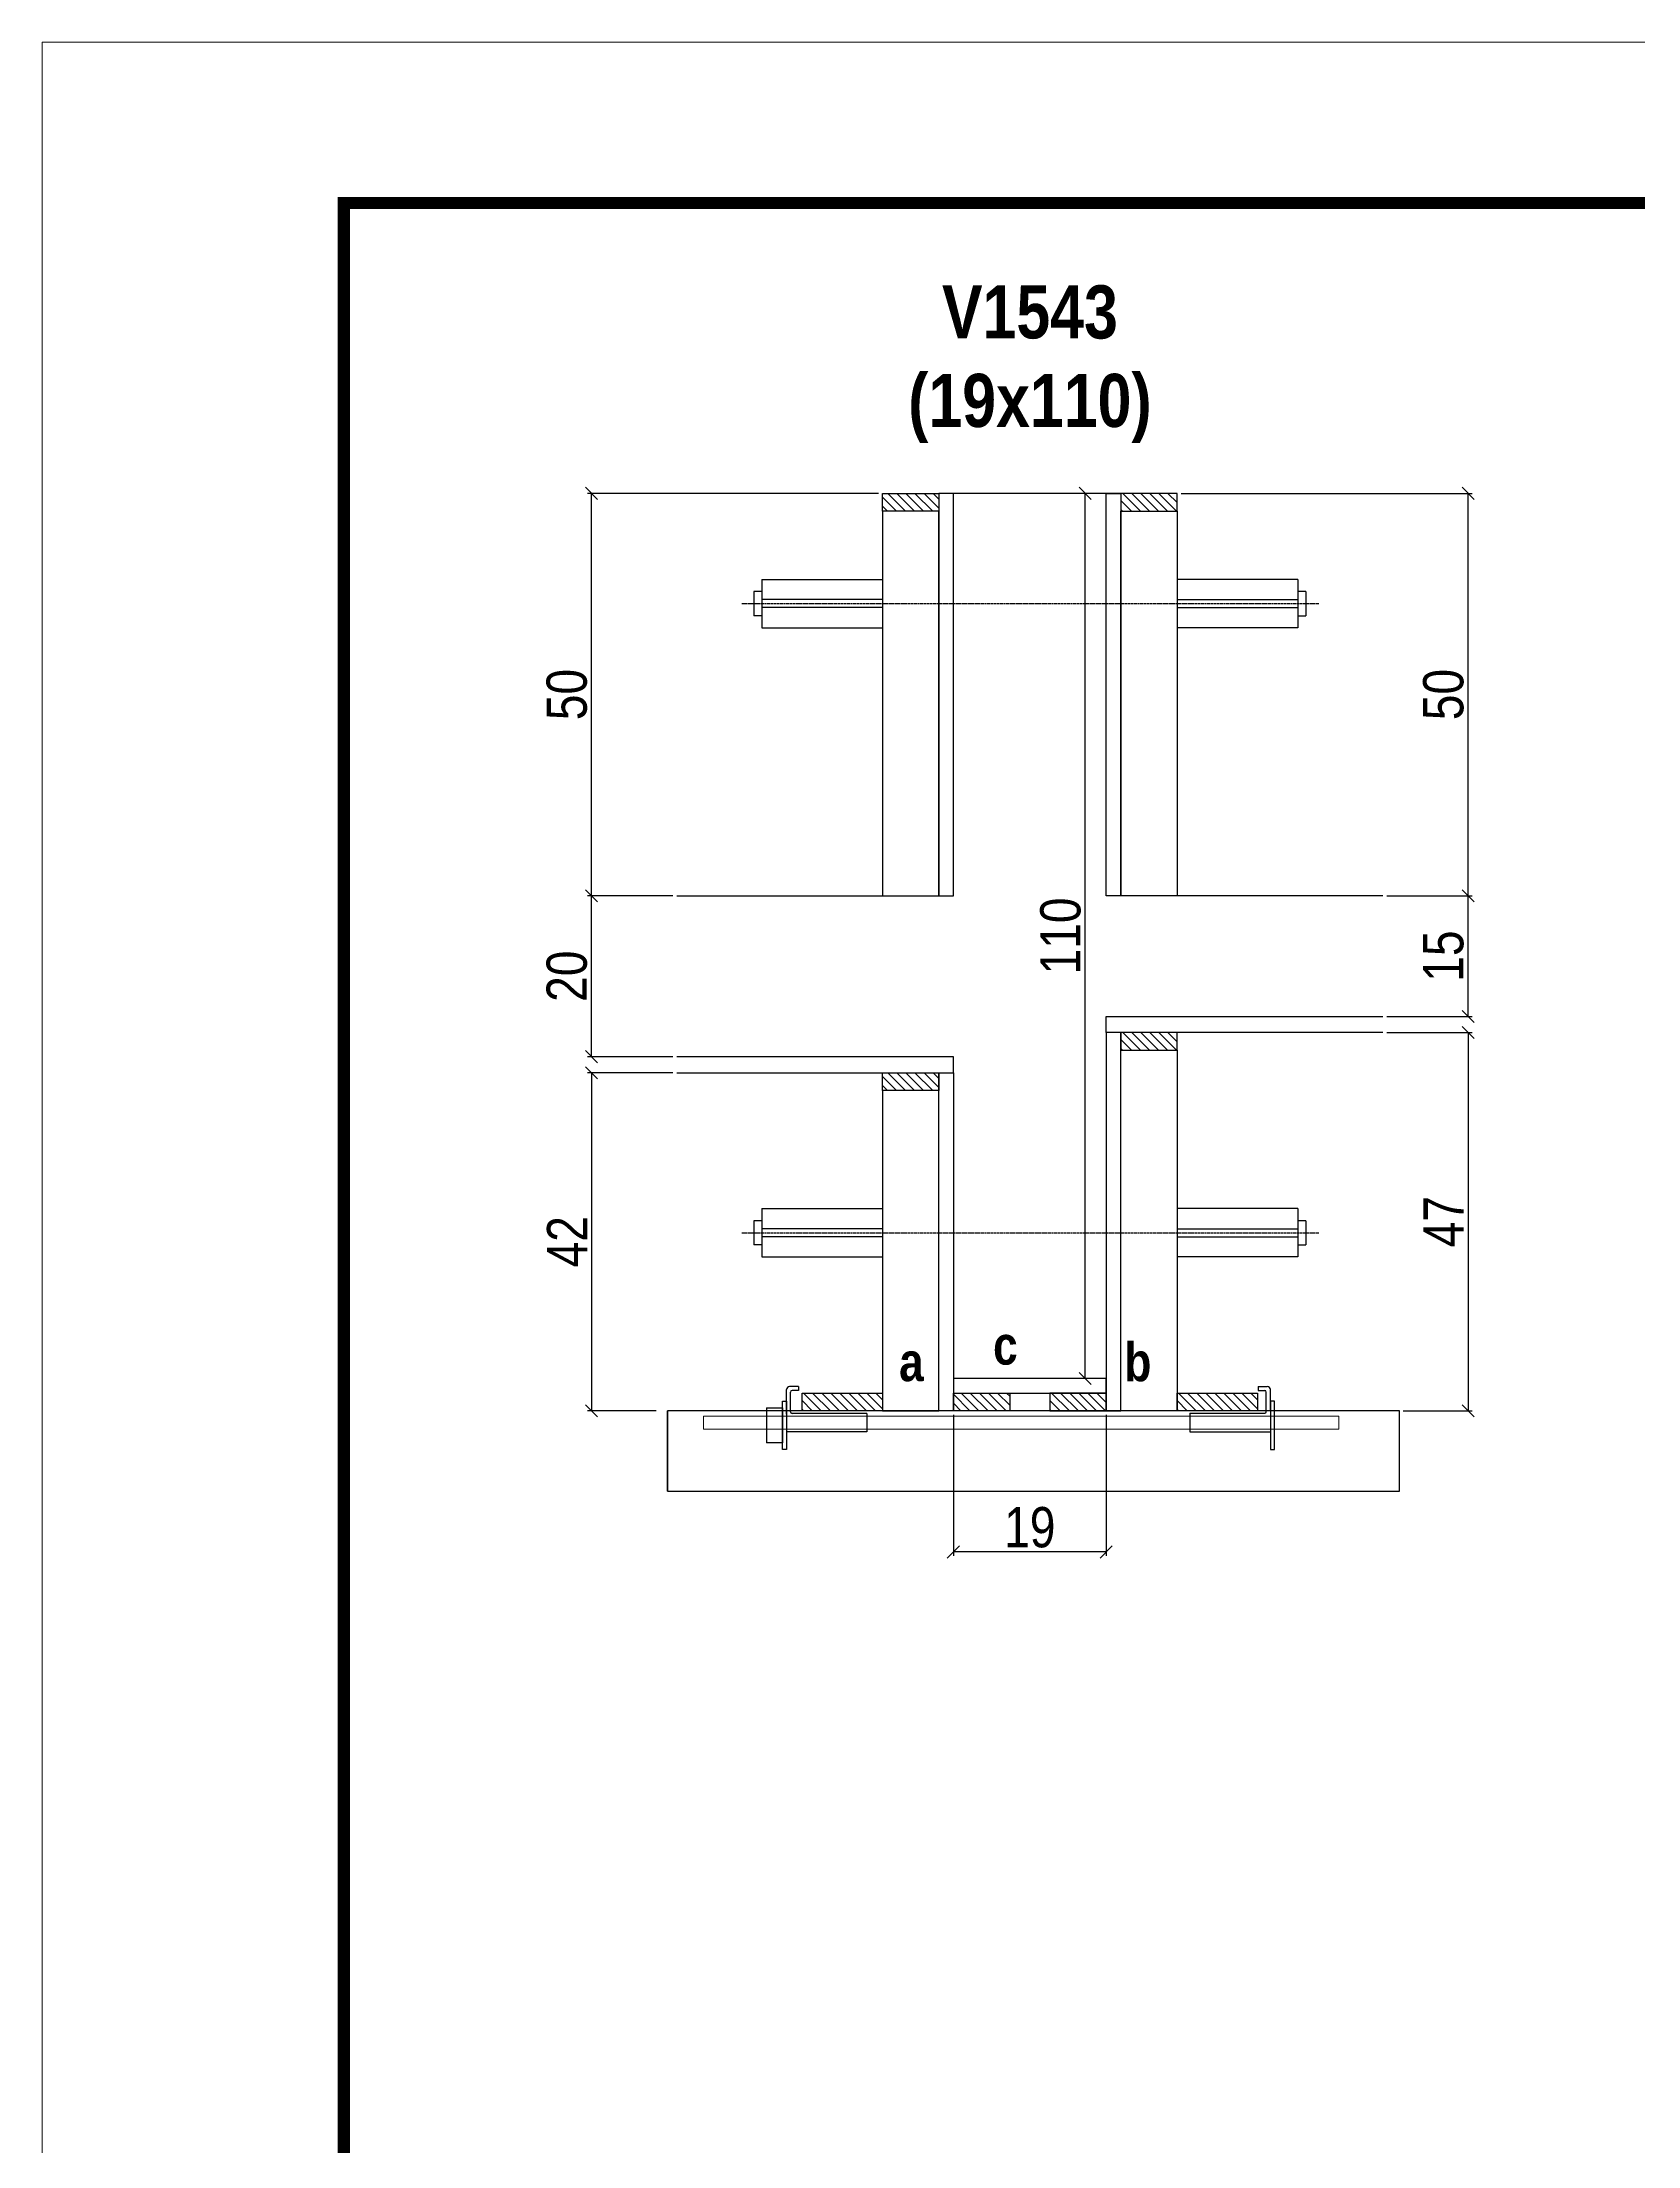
# Model space of a CAD drawing. Extents: x 3309 to 9563, y -2522 to 14608.
# Drawn here: x 8078 to 8474, y 7194 to 7716 of the extents above; entities that cross this region are included whole.
import ezdxf

# ---------------------------------------------------------------- set-up
doc = ezdxf.new("R2010")
doc.units = 0
doc.linetypes.add('DASHED', pattern=[0.75, 0.5, -0.25])
doc.linetypes.add('HIDDEN', pattern=[0.375, 0.25, -0.125])
for name, color, linetype in [('barrote', 251, 'Continuous'), ('COTA', 241, 'Continuous'), ('detalhes', 4, 'Continuous'), ('NOMENCLATURA', 7, 'Continuous'), ('Painéis', 200, 'Continuous'), ('presilha', 1, 'Continuous'), ('SARR_2.2x10', 60, 'Continuous'), ('SARR_2.2x7', 40, 'Continuous'), ('SARR_3.5x7', 81, 'Continuous'), ('TENSOR', 3, 'Continuous')]:
    doc.layers.add(name, color=color, linetype=linetype)
for name, color, linetype, lineweight in [('CONCRETO', 251, 'Continuous', 25), ('Folhas', 255, 'Continuous', 9), ('SARRAFO DE PRESSAO', 251, 'DASHED', 9), ('SCO-___-LAJ', 2, 'Continuous', 0)]:
    doc.layers.add(name, color=color, linetype=linetype, lineweight=lineweight)
doc.styles.add('COTA TECNICA 2X', font='techl___.ttf', dxfattribs={"height": 10})
doc.styles.add('TECNICA', font='techb___.ttf', dxfattribs={"height": 10})
doc.dimstyles.new('SECAO', dxfattribs={"dimscale": 0.333333, "dimtxt": 5, "dimasz": 9, "dimexe": 3, "dimexo": 3, "dimgap": 3, "dimtad": 1, "dimdec": 1, "dimlfac": 0.5, "dimzin": 12, "dimdsep": 46, "dimtxsty": 'COTA TECNICA 2X', "dimblk1": 'OBLIQUE', "dimblk2": 'OBLIQUE', "dimsah": 1, "dimcen": 0.9, "dimclrd": 4, "dimclre": 4, "dimclrt": 240, "dimadec": 1, "dimazin": 3, "dimtfac": 1, "dimtdec": 1, "dimtmove": 0, "dimatfit": 3, "dimfxl": 1, "dimtolj": 1, "dimtzin": 12, "dimarcsym": 0})
pattern_1 = [(135, (41539.876, -116135.9094), (-1.122532015, -1.122532015), [])]
pattern_2 = [(135, (41454.276, -115912.3094), (-1.122532015, -1.122532015), [])]

# ---------------------------------------------------------------- blocks, each defined once
blk = doc.blocks.new('9999999999')
at = {"layer": 'Folhas'}
blk.add_lwpolyline([(98138.98, 34190.21), (99623.98, 34190.21), (99623.98, 35240.21), (98138.98, 35240.21)], close=True, dxfattribs=at)
at = {"layer": 'Folhas', "color": 30, "const_width": 3}
blk.add_lwpolyline([(98213.98, 34230.21), (99583.98, 34230.21), (99583.98, 35200.21), (98213.98, 35200.21)], close=True, dxfattribs=at)
blk = doc.blocks.new('_Oblique')
at = {"color": 0, "linetype": 'ByBlock', "lineweight": -2}
blk.add_line((-0.5, -0.5), (0.5, 0.5), dxfattribs=at)
blk = doc.blocks.new('*D2515')
at = {"layer": 'COTA', "color": 4, "lineweight": -2, "transparency": 16777216}
for p, q in [((8304.34, 7375.26), (8304.34, 7340.17)), ((8342.34, 7375.26), (8342.34, 7340.17)), ((8342.34, 7341.17), (8304.34, 7341.17))]:
    blk.add_line(p, q, dxfattribs=at)
at = {"layer": 'Defpoints', "color": 0, "transparency": 16777216}
for p in [(8304.34, 7376.26), (8342.34, 7376.26), (8304.34, 7341.17)]:
    blk.add_point(p, dxfattribs=at)
at = {"layer": 'COTA', "color": 4, "lineweight": -2, "transparency": 16777216, "xscale": 3, "yscale": 3, "zscale": 3, "rotation": 180}
blk.add_blockref('_Oblique', (8304.34, 7341.17), dxfattribs=at)
at = {"layer": 'COTA', "color": 4, "lineweight": -2, "transparency": 16777216, "xscale": 3, "yscale": 3, "zscale": 3}
blk.add_blockref('_Oblique', (8342.34, 7341.17), dxfattribs=at)
at = {"layer": 'COTA', "color": 240, "transparency": 16777216, "insert": (8323.34, 7347.26), "char_height": 10, "attachment_point": 5, "style": 'COTA TECNICA 2X'}
blk.add_mtext('\\A1;19', dxfattribs=at)
blk = doc.blocks.new('PRESILHA METÁLICA 1')
at = {"layer": 'presilha'}
for p, q in [((7.5, 10.64), (7.5, 19.86)), ((12, 21), (8.64, 21)), ((9, 11.57), (9, 18.93)), ((12, 19.5), (9.57, 19.5)), ((12, 21), (12, 19.5)), ((0, 13), (6, 13)), ((0, 13), (0, 0)), ((6, 15.5), (7.5, 15.5)), ((6, -2.5), (6, 15.5)), ((6, 13), (6, 0)), ((7.5, 15.5), (7.5, -2.5)), ((37.5, 11), (9.57, 11)), ((37.5, 11), (37.5, 4.1)), ((6, 0), (0, 0)), ((37.5, 4.1), (7.5, 4.1)), ((7.5, -2.5), (6, -2.5))]:
    blk.add_line(p, q, dxfattribs=at)
for centre, radius, start, end in [((8.64, 19.86), 1.14, 90, 180), ((9.57, 18.93), 0.57, 90, 180), ((9.57, 11.57), 0.57, 180, 270)]:
    blk.add_arc(centre, radius, start, end, dxfattribs=at)
blk = doc.blocks.new('PRESILHA METÁLICA 2')
at = {"layer": 'presilha'}
for p, q in [((-5.25, 23.5), (-5.25, 22)), ((-5.25, 23.5), (-1.89, 23.5)), ((-5.25, 22), (-2.82, 22)), ((-2.25, 14.07), (-2.25, 21.43)), ((-0.75, 14.64), (-0.75, 22.36)), ((0.75, 18), (-0.75, 18)), ((-0.75, 18), (-0.75, 0)), ((0.75, 0), (0.75, 18)), ((-30.75, 13.5), (-30.75, 6.6)), ((-30.75, 13.5), (-2.82, 13.5)), ((-30.75, 6.6), (-0.75, 6.6)), ((-0.75, 0), (0.75, 0))]:
    blk.add_line(p, q, dxfattribs=at)
for centre, radius, start, end in [((-2.82, 21.43), 0.57, 0, 90), ((-1.89, 22.36), 1.14, 0, 90), ((-2.82, 14.07), 0.57, 270, 0)]:
    blk.add_arc(centre, radius, start, end, dxfattribs=at)
blk = doc.blocks.new('*D2516')
at = {"layer": 'COTA', "color": 4, "lineweight": -2, "transparency": 16777216}
for p, q in [((8412.04, 7470.26), (8433.26, 7470.26)), ((8432.26, 7470.26), (8432.26, 7376.26)), ((8416.15, 7376.26), (8433.26, 7376.26))]:
    blk.add_line(p, q, dxfattribs=at)
at = {"layer": 'Defpoints', "color": 0, "transparency": 16777216}
for p in [(8411.04, 7470.26), (8415.15, 7376.26), (8432.26, 7376.26)]:
    blk.add_point(p, dxfattribs=at)
at = {"layer": 'COTA', "color": 4, "lineweight": -2, "transparency": 16777216, "xscale": 3, "yscale": 3, "zscale": 3}
for p, rotation in [((8432.26, 7470.26), 90), ((8432.26, 7376.26), 270)]:
    blk.add_blockref('_Oblique', p, dxfattribs=dict(at, rotation=rotation))
at = {"layer": 'COTA', "color": 240, "transparency": 16777216, "insert": (8426.18, 7423.26), "char_height": 10, "attachment_point": 5, "rotation": 90, "style": 'COTA TECNICA 2X'}
blk.add_mtext('\\A1;47', dxfattribs=at)
blk = doc.blocks.new('*D2517')
at = {"layer": 'COTA', "color": 4, "lineweight": -2, "transparency": 16777216}
for p, q in [((8341.34, 7604.26), (8336.1, 7604.26)), ((8337.1, 7384.26), (8337.1, 7604.26)), ((8341.34, 7384.26), (8336.1, 7384.26))]:
    blk.add_line(p, q, dxfattribs=at)
at = {"layer": 'Defpoints', "color": 0, "transparency": 16777216}
for p in [(8337.1, 7604.26), (8342.34, 7604.26), (8342.34, 7384.26)]:
    blk.add_point(p, dxfattribs=at)
at = {"layer": 'COTA', "color": 4, "lineweight": -2, "transparency": 16777216, "xscale": 3, "yscale": 3, "zscale": 3}
for p, rotation in [((8337.1, 7604.26), 90), ((8337.1, 7384.26), 270)]:
    blk.add_blockref('_Oblique', p, dxfattribs=dict(at, rotation=rotation))
at = {"layer": 'COTA', "color": 240, "transparency": 16777216, "insert": (8331, 7494.26), "char_height": 10, "attachment_point": 5, "rotation": 90, "style": 'COTA TECNICA 2X'}
blk.add_mtext('\\A1;110', dxfattribs=at)
blk = doc.blocks.new('*D2518')
at = {"layer": 'COTA', "color": 4, "lineweight": -2, "transparency": 16777216}
for p, q in [((8412.04, 7504.26), (8433.26, 7504.26)), ((8432.26, 7474.26), (8432.26, 7504.26)), ((8412.04, 7474.26), (8433.26, 7474.26))]:
    blk.add_line(p, q, dxfattribs=at)
at = {"layer": 'Defpoints', "color": 0, "transparency": 16777216}
for p in [(8411.04, 7504.26), (8432.26, 7504.26), (8411.04, 7474.26)]:
    blk.add_point(p, dxfattribs=at)
at = {"layer": 'COTA', "color": 4, "lineweight": -2, "transparency": 16777216, "xscale": 3, "yscale": 3, "zscale": 3}
for p, rotation in [((8432.26, 7504.26), 90), ((8432.26, 7474.26), 270)]:
    blk.add_blockref('_Oblique', p, dxfattribs=dict(at, rotation=rotation))
at = {"layer": 'COTA', "color": 240, "transparency": 16777216, "insert": (8426.15, 7489.26), "char_height": 10, "attachment_point": 5, "rotation": 90, "style": 'COTA TECNICA 2X'}
blk.add_mtext('\\A1;15', dxfattribs=at)
blk = doc.blocks.new('*D2522')
at = {"layer": 'COTA', "color": 4, "lineweight": -2, "transparency": 16777216}
for p, q in [((8360.94, 7604.26), (8433.26, 7604.26)), ((8432.26, 7504.26), (8432.26, 7604.26)), ((8412.04, 7504.26), (8433.26, 7504.26))]:
    blk.add_line(p, q, dxfattribs=at)
at = {"layer": 'Defpoints', "color": 0, "transparency": 16777216}
for p in [(8359.94, 7604.26), (8432.26, 7604.26), (8411.04, 7504.26)]:
    blk.add_point(p, dxfattribs=at)
at = {"layer": 'COTA', "color": 4, "lineweight": -2, "transparency": 16777216, "xscale": 3, "yscale": 3, "zscale": 3}
for p, rotation in [((8432.26, 7604.26), 90), ((8432.26, 7504.26), 270)]:
    blk.add_blockref('_Oblique', p, dxfattribs=dict(at, rotation=rotation))
at = {"layer": 'COTA', "color": 240, "transparency": 16777216, "insert": (8426.15, 7554.26), "char_height": 10, "attachment_point": 5, "rotation": 90, "style": 'COTA TECNICA 2X'}
blk.add_mtext('\\A1;50', dxfattribs=at)
blk = doc.blocks.new('*D2519')
at = {"layer": 'COTA', "color": 4, "lineweight": -2, "transparency": 16777216}
for p, q in [((8234.64, 7460.26), (8213.42, 7460.26)), ((8214.42, 7460.26), (8214.42, 7376.26)), ((8230.52, 7376.26), (8213.42, 7376.26))]:
    blk.add_line(p, q, dxfattribs=at)
at = {"layer": 'Defpoints', "color": 0, "transparency": 16777216}
for p in [(8235.64, 7460.26), (8214.42, 7376.26), (8231.52, 7376.26)]:
    blk.add_point(p, dxfattribs=at)
at = {"layer": 'COTA', "color": 4, "lineweight": -2, "transparency": 16777216, "xscale": 3, "yscale": 3, "zscale": 3}
for p, rotation in [((8214.42, 7460.26), 90), ((8214.42, 7376.26), 270)]:
    blk.add_blockref('_Oblique', p, dxfattribs=dict(at, rotation=rotation))
at = {"layer": 'COTA', "color": 240, "transparency": 16777216, "insert": (8208.35, 7418.26), "char_height": 10, "attachment_point": 5, "rotation": 90, "style": 'COTA TECNICA 2X'}
blk.add_mtext('\\A1;42', dxfattribs=at)
blk = doc.blocks.new('*D2520')
at = {"layer": 'COTA', "color": 4, "lineweight": -2, "transparency": 16777216}
for p, q in [((8234.64, 7504.26), (8213.42, 7504.26)), ((8214.42, 7464.26), (8214.42, 7504.26)), ((8234.64, 7464.26), (8213.42, 7464.26))]:
    blk.add_line(p, q, dxfattribs=at)
at = {"layer": 'Defpoints', "color": 0, "transparency": 16777216}
for p in [(8214.42, 7504.26), (8235.64, 7504.26), (8235.64, 7464.26)]:
    blk.add_point(p, dxfattribs=at)
at = {"layer": 'COTA', "color": 4, "lineweight": -2, "transparency": 16777216, "xscale": 3, "yscale": 3, "zscale": 3}
for p, rotation in [((8214.42, 7504.26), 90), ((8214.42, 7464.26), 270)]:
    blk.add_blockref('_Oblique', p, dxfattribs=dict(at, rotation=rotation))
at = {"layer": 'COTA', "color": 240, "transparency": 16777216, "insert": (8208.32, 7484.26), "char_height": 10, "attachment_point": 5, "rotation": 90, "style": 'COTA TECNICA 2X'}
blk.add_mtext('\\A1;20', dxfattribs=at)
blk = doc.blocks.new('*D2521')
at = {"layer": 'COTA', "color": 4, "lineweight": -2, "transparency": 16777216}
for p, q in [((8285.74, 7604.26), (8213.42, 7604.26)), ((8214.42, 7504.26), (8214.42, 7604.26)), ((8234.64, 7504.26), (8213.42, 7504.26))]:
    blk.add_line(p, q, dxfattribs=at)
at = {"layer": 'Defpoints', "color": 0, "transparency": 16777216}
for p in [(8214.42, 7604.26), (8286.74, 7604.26), (8235.64, 7504.26)]:
    blk.add_point(p, dxfattribs=at)
at = {"layer": 'COTA', "color": 4, "lineweight": -2, "transparency": 16777216, "xscale": 3, "yscale": 3, "zscale": 3}
for p, rotation in [((8214.42, 7604.26), 90), ((8214.42, 7504.26), 270)]:
    blk.add_blockref('_Oblique', p, dxfattribs=dict(at, rotation=rotation))
at = {"layer": 'COTA', "color": 240, "transparency": 16777216, "insert": (8208.31, 7554.26), "char_height": 10, "attachment_point": 5, "rotation": 90, "style": 'COTA TECNICA 2X'}
blk.add_mtext('\\A1;50', dxfattribs=at)

msp = doc.modelspace()

# ---------------------------------------------------------------- hatches: boundary and pattern name
at = {"layer": 'SARR_2.2x10'}
h = msp.add_hatch(dxfattribs=at)
h.set_pattern_fill('ANSI31', color=256, scale=0.5, angle=90)
h.set_pattern_definition([(135, (41460.276, -116135.9094), (-1.122532015, -1.122532015), [])])
h.paths.add_polyline_path([(8266.74, 7380.66), (8266.74, 7376.26), (8286.74, 7376.26), (8286.74, 7380.66)])
h = msp.add_hatch(dxfattribs=at)
h.set_pattern_fill('ANSI31', color=256, scale=0.5, angle=90)
h.set_pattern_definition([(135, (41553.476, -116135.9094), (-1.122532015, -1.122532015), [])])
h.paths.add_polyline_path([(8359.94, 7380.66), (8359.94, 7376.26), (8379.94, 7376.26), (8379.94, 7380.66)])
at = {"layer": 'SARR_2.2x7'}
h = msp.add_hatch(dxfattribs=at)
h.set_pattern_fill('ANSI31', color=256, scale=0.5, angle=90)
h.set_pattern_definition(pattern_2)
h.paths.add_polyline_path([(8300.74, 7604.26), (8300.74, 7599.86), (8286.74, 7599.86), (8286.74, 7604.26)])
h = msp.add_hatch(dxfattribs=at)
h.set_pattern_fill('ANSI31', color=256, scale=0.5, angle=90)
h.set_pattern_definition(pattern_2)
h.paths.add_polyline_path([(8345.94, 7604.26), (8345.94, 7599.86), (8359.94, 7599.86), (8359.94, 7604.26)])
h = msp.add_hatch(dxfattribs=at)
h.set_pattern_fill('ANSI31', color=256, scale=0.5, angle=90)
h.set_pattern_definition([(135, (41454.276, -116046.3094), (-1.122532015, -1.122532015), [])])
h.paths.add_polyline_path([(8345.94, 7470.26), (8345.94, 7465.86), (8359.94, 7465.86), (8359.94, 7470.26)])
h = msp.add_hatch(dxfattribs=at)
h.set_pattern_fill('ANSI31', color=256, scale=0.5, angle=90)
h.set_pattern_definition([(135, (41454.276, -116056.3094), (-1.122532015, -1.122532015), [])])
h.paths.add_polyline_path([(8300.74, 7460.26), (8300.74, 7455.86), (8286.74, 7455.86), (8286.74, 7460.26)])
h = msp.add_hatch(dxfattribs=at)
h.set_pattern_fill('ANSI31', color=256, scale=0.5, angle=90)
h.set_pattern_definition(pattern_1)
h.paths.add_polyline_path([(8318.34, 7376.26), (8318.34, 7380.66), (8304.34, 7380.66), (8304.34, 7376.26)])
h = msp.add_hatch(dxfattribs=at)
h.set_pattern_fill('ANSI31', color=256, scale=0.5, angle=90)
h.set_pattern_definition(pattern_1)
h.paths.add_polyline_path([(8328.34, 7380.66), (8328.34, 7376.26), (8342.34, 7376.26), (8342.34, 7380.66)])

# ---------------------------------------------------------------- linework, layer by layer
at = {"ltscale": 3}
for p, q in [((8256.74, 7582.86), (8256.74, 7570.86)), ((8256.74, 7582.86), (8286.74, 7582.86)), ((8389.94, 7582.86), (8359.94, 7582.86)), ((8389.94, 7582.86), (8389.94, 7570.86)), ((8254.74, 7579.86), (8254.74, 7573.86)), ((8256.74, 7579.86), (8254.74, 7579.86)), ((8286.74, 7577.86), (8256.74, 7577.86)), ((8359.94, 7577.86), (8389.94, 7577.86)), ((8391.94, 7579.86), (8389.94, 7579.86)), ((8391.94, 7579.86), (8391.94, 7573.86)), ((8256.74, 7573.86), (8254.74, 7573.86)), ((8286.74, 7575.86), (8256.74, 7575.86)), ((8359.94, 7575.86), (8389.94, 7575.86)), ((8389.94, 7573.86), (8391.94, 7573.86)), ((8256.74, 7570.86), (8286.74, 7570.86)), ((8389.94, 7570.86), (8359.94, 7570.86)), ((8256.74, 7426.5), (8256.74, 7414.5)), ((8256.74, 7426.5), (8286.74, 7426.5)), ((8389.94, 7426.5), (8359.94, 7426.5)), ((8389.94, 7426.5), (8389.94, 7414.5)), ((8254.74, 7423.5), (8254.74, 7417.5)), ((8256.74, 7423.5), (8254.74, 7423.5)), ((8286.74, 7421.5), (8256.74, 7421.5)), ((8286.74, 7419.5), (8256.74, 7419.5)), ((8359.94, 7421.5), (8389.94, 7421.5)), ((8359.94, 7419.5), (8389.94, 7419.5)), ((8391.94, 7423.5), (8389.94, 7423.5)), ((8391.94, 7423.5), (8391.94, 7417.5)), ((8256.74, 7417.5), (8254.74, 7417.5)), ((8256.74, 7414.5), (8286.74, 7414.5)), ((8389.94, 7414.5), (8359.94, 7414.5)), ((8389.94, 7417.5), (8391.94, 7417.5))]:
    msp.add_line(p, q, dxfattribs=at)
at = {"layer": 'barrote'}
msp.add_lwpolyline([(8233.28, 7356.26), (8415.2, 7356.26), (8415.2, 7376.26), (8233.28, 7376.26)], close=True, dxfattribs=at)
at = {"layer": 'CONCRETO', "linetype": 'Continuous'}
for p, q in [((8345.94, 7604.26), (8304.34, 7604.26)), ((8235.64, 7504.26), (8304.34, 7504.26)), ((8411.04, 7504.26), (8342.34, 7504.26))]:
    msp.add_line(p, q, dxfattribs=at)
at = {"layer": 'detalhes', "color": 250}
msp.add_line((8233.28, 7356.26), (8233.28, 7376.26), dxfattribs=at)
at = {"layer": 'Painéis', "linetype": 'Continuous'}
for points in [[(8300.74, 7504.26), (8304.34, 7504.26), (8304.34, 7604.26), (8300.74, 7604.26)], [(8345.94, 7504.26), (8342.34, 7504.26), (8342.34, 7604.26), (8345.94, 7604.26)], [(8345.94, 7376.26), (8345.94, 7470.26), (8342.34, 7470.26), (8342.34, 7376.26)], [(8300.74, 7376.26), (8300.74, 7460.26), (8304.34, 7460.26), (8304.34, 7376.26)], [(8342.34, 7384.26), (8304.34, 7384.26), (8304.34, 7380.66), (8342.34, 7380.66)]]:
    msp.add_lwpolyline(points, close=True, dxfattribs=at)
at = {"layer": 'Painéis', "linetype": 'Continuous', "elevation": 0}
for points in [[(8411.04, 7470.26), (8342.34, 7470.26), (8342.34, 7474.26), (8411.04, 7474.26)], [(8235.64, 7460.26), (8304.34, 7460.26), (8304.34, 7464.26), (8235.64, 7464.26)]]:
    msp.add_lwpolyline(points, dxfattribs=at)
at = {"layer": 'SARR_2.2x10'}
for points in [[(8266.74, 7380.66), (8286.74, 7380.66), (8286.74, 7376.26), (8266.74, 7376.26)], [(8359.94, 7380.66), (8379.94, 7380.66), (8379.94, 7376.26), (8359.94, 7376.26)]]:
    msp.add_lwpolyline(points, close=True, dxfattribs=at)
at = {"layer": 'SARR_2.2x7', "elevation": 0}
for points in [[(8286.74, 7604.26), (8300.74, 7604.26), (8300.74, 7599.86), (8286.74, 7599.86)], [(8359.94, 7604.26), (8345.94, 7604.26), (8345.94, 7599.86), (8359.94, 7599.86)], [(8359.94, 7470.26), (8345.94, 7470.26), (8345.94, 7465.86), (8359.94, 7465.86)], [(8286.74, 7460.26), (8300.74, 7460.26), (8300.74, 7455.86), (8286.74, 7455.86)]]:
    msp.add_lwpolyline(points, close=True, dxfattribs=at)
at = {"layer": 'SARR_2.2x7'}
for points in [[(8304.34, 7380.66), (8318.34, 7380.66), (8318.34, 7376.26), (8304.34, 7376.26)], [(8342.34, 7380.66), (8328.34, 7380.66), (8328.34, 7376.26), (8342.34, 7376.26)]]:
    msp.add_lwpolyline(points, close=True, dxfattribs=at)
at = {"layer": 'SARR_3.5x7'}
for points in [[(8300.74, 7599.86), (8286.74, 7599.86), (8286.74, 7504.26), (8300.74, 7504.26)], [(8345.94, 7599.86), (8359.94, 7599.86), (8359.94, 7504.26), (8345.94, 7504.26)], [(8345.94, 7465.86), (8359.94, 7465.86), (8359.94, 7376.26), (8345.94, 7376.26)], [(8300.74, 7455.86), (8286.74, 7455.86), (8286.74, 7376.26), (8300.74, 7376.26)]]:
    msp.add_lwpolyline(points, close=True, dxfattribs=at)
at = {"layer": 'SCO-___-LAJ', "color": 1}
msp.add_lwpolyline([(8242.28, 7374.93), (8400.12, 7374.93), (8400.12, 7371.73), (8242.28, 7371.73)], close=True, dxfattribs=at)
at = {"layer": 'TENSOR', "linetype": 'HIDDEN', "ltscale": 0.5}
for p, q in [((8251.74, 7576.86), (8395.24, 7576.86)), ((8251.74, 7420.5), (8395.24, 7420.5))]:
    msp.add_line(p, q, dxfattribs=at)

# ---------------------------------------------------------------- block references
at = {"layer": 'presilha', "xscale": 0.6666666666666666, "yscale": 0.6666666666666666, "zscale": 0.6666666666666666}
for name, p in [('PRESILHA METÁLICA 1', (8257.87, 7368.29)), ('PRESILHA METÁLICA 2', (8383.62, 7366.63))]:
    msp.add_blockref(name, p, dxfattribs=at)
at = {"layer": 'SARRAFO DE PRESSAO', "color": 6, "linetype": 'ByBlock'}
msp.add_blockref('9999999999', (-90061.11, -27523.8), dxfattribs=at)

# ---------------------------------------------------------------- texts
at = {"layer": 'detalhes', "style": 'TECNICA'}
for s, p in [('c', (8314.21, 7387.73)), ('b', (8346.84, 7383.61)), ('a', (8290.86, 7383.62))]:
    msp.add_text(s, height=9.6, dxfattribs=at).set_placement(p)
at = {"layer": 'NOMENCLATURA', "insert": (8323.37, 7655.96), "char_height": 13.2, "attachment_point": 2, "style": 'TECNICA'}
msp.add_mtext_dynamic_manual_height_columns('V1543\\P(19x110)', width=300.2766, gutter_width=1, heights=[0], dxfattribs=at)

# ---------------------------------------------------------------- dimensions: what is measured, and where the dimension line sits
at = {"layer": 'COTA'}
for base, p1, p2, picture, middle in [((8214.42, 7604.26), (8235.64, 7504.26), (8286.74, 7604.26), '*D2521', (8208.31, 7554.26)), ((8432.26, 7604.26), (8411.04, 7504.26), (8359.94, 7604.26), '*D2522', (8426.15, 7554.26)), ((8214.42, 7504.26), (8235.64, 7464.26), (8235.64, 7504.26), '*D2520', (8208.32, 7484.26)), ((8432.26, 7504.26), (8411.04, 7474.26), (8411.04, 7504.26), '*D2518', (8426.15, 7489.26)), ((8432.26, 7376.26, 0), (8411.04, 7470.26), (8415.15, 7376.26, 0), '*D2516', (8426.18, 7423.26, 0)), ((8214.42, 7376.26, 0), (8235.64, 7460.26), (8231.52, 7376.26, 0), '*D2519', (8208.35, 7418.26, 0))]:
    dim = msp.add_linear_dim(base=base, p1=p1, p2=p2, angle=90, dimstyle='SECAO', dxfattribs=at)
    dim.commit()
    dim.dimension.update_dxf_attribs({"geometry": picture, "text_midpoint": middle})
for base, p1, p2, angle, picture, middle in [((8337.1, 7604.26), (8342.34, 7384.26), (8342.34, 7604.26), 90, '*D2517', (8337.1, 7494.26)), ((8304.34, 7341.17), (8342.34, 7376.26), (8304.34, 7376.26), 180, '*D2515', (8323.34, 7341.17))]:
    dim = msp.add_linear_dim(base=base, p1=p1, p2=p2, angle=angle, dimstyle='SECAO', dxfattribs=at)
    dim.commit()
    dim.dimension.update_dxf_attribs({"geometry": picture, "text_midpoint": middle, "dimtype": 160})

doc.saveas('drawing.dxf')
